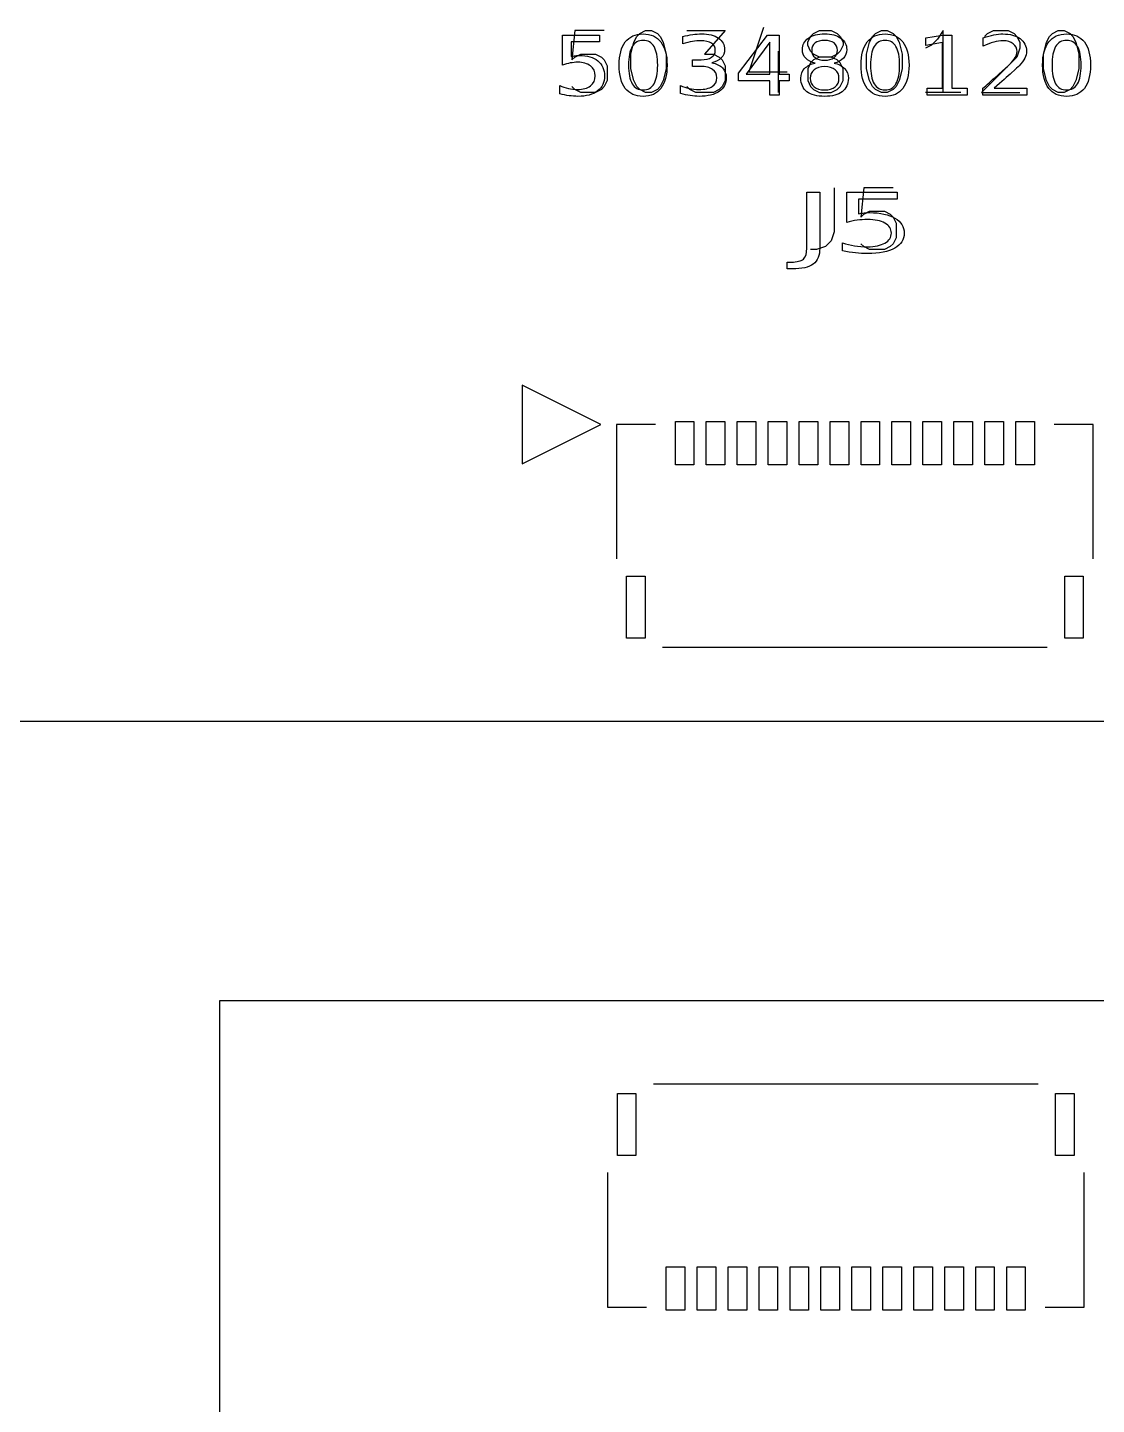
# Model space of a CAD drawing. Header units: millimetres. Extents: x 10 to 287, y 10 to 200.
# Drawn here: x 116.43 to 133.7, y 98.78 to 121.02 of the extents above; entities that cross this region are included whole.
import ezdxf

# ---------------------------------------------------------------- set-up
doc = ezdxf.new("R2010")
doc.units = ezdxf.units.MM
doc.layers.get('0').update_dxf_attribs({"linetype": 'CONTINUOUS'})

msp = doc.modelspace()

# ---------------------------------------------------------------- linework, layer by layer
at = {"color": 7}
for points in [[(128.3238, 121.02), (128.0857, 120.3057), (128.7048, 120.3057)], [(125.07886, 120.410899), (125.07888, 120.899179)], [(125.07888, 120.899179), (125.6737, 120.899179), (125.6737, 120.788505), (125.21764, 120.788505), (125.21764, 120.550229)], [(125.7524, 120.9724), (125.2762, 120.9724), (125.2286, 120.4962), (125.2762, 120.5438), (125.3714, 120.5914), (125.6095, 120.5914), (125.7048, 120.5438), (125.7524, 120.4962), (125.8, 120.401), (125.8, 120.1629), (125.7524, 120.0676), (125.7048, 120.02), (125.6095, 119.9724), (125.3714, 119.9724), (125.2762, 120.02), (125.2286, 120.0676)], [(127.01853, 120.757894), (127.01853, 120.875078)], [(127.0857, 120.9724), (127.7048, 120.9724), (127.3714, 120.5914), (127.5143, 120.5914), (127.6095, 120.5438), (127.6571, 120.4962), (127.7048, 120.401), (127.7048, 120.1629), (127.6571, 120.0676), (127.6095, 120.02), (127.5143, 119.9724), (127.2286, 119.9724), (127.1333, 120.02), (127.0857, 120.0676)], [(129.2286, 120.5438), (129.1333, 120.5914), (129.0857, 120.639), (129.0381, 120.7343), (129.0381, 120.7819), (129.0857, 120.8771), (129.1333, 120.9248), (129.2286, 120.9724), (129.419, 120.9724), (129.5143, 120.9248), (129.5619, 120.8771), (129.6095, 120.7819), (129.6095, 120.7343), (129.5619, 120.639), (129.5143, 120.5914), (129.419, 120.5438), (129.2286, 120.5438), (129.1333, 120.4962), (129.0857, 120.4486), (129.0381, 120.3533), (129.0381, 120.1629), (129.0857, 120.0676), (129.1333, 120.02), (129.2286, 119.9724), (129.419, 119.9724), (129.5143, 120.02), (129.5619, 120.0676), (129.6095, 120.1629), (129.6095, 120.3533), (129.5619, 120.4486), (129.5143, 120.4962), (129.419, 120.5438)], [(131.2286, 119.9724), (131.2286, 120.9724), (131.1333, 120.8295), (131.0381, 120.7343), (130.9429, 120.6867)], [(131.8952, 120.8771), (131.9429, 120.9248), (132.0381, 120.9724), (132.2762, 120.9724), (132.3714, 120.9248), (132.419, 120.8771), (132.4667, 120.7819), (132.4667, 120.6867), (132.419, 120.5438), (131.8476, 119.9724), (132.4667, 119.9724)], [(131.87471, 120.719501), (131.87471, 120.85231)], [(128.5619, 120.639), (128.5619, 119.9724)], [(127.30886, 120.392676), (127.17834, 120.392676), (127.17834, 120.500747), (127.31486, 120.500747)], [(127.49105, 120.451264), (127.4912, 120.45127)], [(125.0316, 119.949974), (125.0316, 120.082132)], [(126.98487, 119.956492), (126.98487, 120.083442)], [(131.5143, 119.9724), (130.9429, 119.9724)], [(132.04952, 120.03787), (132.57834, 120.03787), (132.57834, 119.927196), (131.86725, 119.927196), (131.86725, 120.03787)], [(132.04939, 120.037884), (132.04952, 120.03787)], [(129.02486, 117.454902), (129.02489, 118.359178)], [(129.02489, 118.359178), (129.23296, 118.359178), (129.23296, 117.454904)], [(129.4667, 118.4324), (129.4667, 117.7181), (129.419, 117.5752), (129.3238, 117.48), (129.181, 117.4324), (129.0857, 117.4324)], [(129.66764, 118.359178), (130.48447, 118.359178), (130.48447, 118.248504), (129.8582, 118.248504), (129.8582, 118.010229)], [(129.66765, 117.870889), (129.66764, 118.359178)], [(130.419, 118.4324), (129.9429, 118.4324), (129.8952, 117.9562), (129.9429, 118.0038), (130.0381, 118.0514), (130.2762, 118.0514), (130.3714, 118.0038), (130.419, 117.9562), (130.4667, 117.861), (130.4667, 117.6229), (130.419, 117.5276), (130.3714, 117.48), (130.2762, 117.4324), (130.0381, 117.4324), (129.9429, 117.48), (129.8952, 117.5276)], [(129.60276, 117.409974), (129.60276, 117.542132)], [(128.78798, 117.120272), (128.70868, 117.120272), (128.70868, 117.230946), (128.77358, 117.230946)], [(125.95, 114.6072), (125.95, 112.4344)], [(126.58, 114.6072), (125.95, 114.6072)], [(133.65, 114.6072), (133.02, 114.6072)], [(133.65, 112.4344), (133.65, 114.6072)], [(126.6927, 111.0072), (132.9073, 111.0072)], [(144.5, 109.8072), (108.1266, 109.8072)], [(132.76, 103.9499), (126.5454, 103.9499)], [(125.8027, 102.5227), (125.8027, 100.3499)], [(133.5027, 100.3499), (133.5027, 102.5227)], [(125.8027, 100.3499), (126.4327, 100.3499)], [(132.8728, 100.3499), (133.5027, 100.3499)]]:
    msp.add_lwpolyline(points, dxfattribs=at)
for points in [[(126.419, 120.9724), (126.5143, 120.9724), (126.6095, 120.9248), (126.6571, 120.8771), (126.7048, 120.7819), (126.7524, 120.5914), (126.7524, 120.3533), (126.7048, 120.1629), (126.6571, 120.0676), (126.6095, 120.02), (126.5143, 119.9724), (126.419, 119.9724), (126.3238, 120.02), (126.2762, 120.0676), (126.2286, 120.1629), (126.181, 120.3533), (126.181, 120.5914), (126.2286, 120.7819), (126.2762, 120.8771), (126.3238, 120.9248)], [(126.3788, 120.916753)], [(126.3788, 120.812589)], [(128.38602, 120.899175), (128.57655, 120.899175), (128.57655, 120.265727), (128.73632, 120.265727), (128.73632, 120.156355), (128.57655, 120.156355), (128.57655, 119.927194), (128.42578, 119.927194), (128.42578, 120.156355), (127.92021, 120.156355), (127.92021, 120.283305)], [(130.2286, 120.9724), (130.3238, 120.9724), (130.419, 120.9248), (130.4667, 120.8771), (130.5143, 120.7819), (130.5619, 120.5914), (130.5619, 120.3533), (130.5143, 120.1629), (130.4667, 120.0676), (130.419, 120.02), (130.3238, 119.9724), (130.2286, 119.9724), (130.1333, 120.02), (130.0857, 120.0676), (130.0381, 120.1629), (129.9905, 120.3533), (129.9905, 120.5914), (130.0381, 120.7819), (130.0857, 120.8771), (130.1333, 120.9248)], [(130.28829, 120.916755)], [(130.28829, 120.812591)], [(130.96788, 120.03787), (131.21541, 120.03787), (131.21541, 120.77939), (130.94613, 120.73252), (130.94613, 120.852308), (131.21391, 120.899178), (131.36543, 120.899178), (131.36543, 120.037871), (131.61296, 120.037871), (131.61296, 119.927197), (130.96788, 119.927197)], [(133.0857, 120.9724), (133.181, 120.9724), (133.2762, 120.9248), (133.3238, 120.8771), (133.3714, 120.7819), (133.419, 120.5914), (133.419, 120.3533), (133.3714, 120.1629), (133.3238, 120.0676), (133.2762, 120.02), (133.181, 119.9724), (133.0857, 119.9724), (132.9905, 120.02), (132.9429, 120.0676), (132.8952, 120.1629), (132.8476, 120.3533), (132.8476, 120.5914), (132.8952, 120.7819), (132.9429, 120.8771), (132.9905, 120.9248)], [(133.22043, 120.916755)], [(133.22043, 120.812591)], [(128.42582, 120.784595), (128.04327, 120.265727), (128.42582, 120.265727)], [(129.10388, 120.652438)], [(129.15938, 120.444761)], [(129.3109, 120.388771)], [(124.426, 115.2422), (124.426, 113.9722), (125.696, 114.6072)], [(126.9, 113.9572), (126.9, 114.6572), (127.2, 114.6572), (127.2, 113.9572)], [(126.9, 113.9572), (126.9, 114.6572), (127.2, 114.6572), (127.2, 113.9572)], [(126.9, 113.9572), (126.9, 114.6572), (127.2, 114.6572), (127.2, 113.9572)], [(127.4, 113.9572), (127.4, 114.6572), (127.7, 114.6572), (127.7, 113.9572)], [(127.4, 113.9572), (127.4, 114.6572), (127.7, 114.6572), (127.7, 113.9572)], [(127.4, 113.9572), (127.4, 114.6572), (127.7, 114.6572), (127.7, 113.9572)], [(127.9, 113.9572), (127.9, 114.6572), (128.2, 114.6572), (128.2, 113.9572)], [(127.9, 113.9572), (127.9, 114.6572), (128.2, 114.6572), (128.2, 113.9572)], [(127.9, 113.9572), (127.9, 114.6572), (128.2, 114.6572), (128.2, 113.9572)], [(128.4, 113.9572), (128.4, 114.6572), (128.7, 114.6572), (128.7, 113.9572)], [(128.4, 113.9572), (128.4, 114.6572), (128.7, 114.6572), (128.7, 113.9572)], [(128.4, 113.9572), (128.4, 114.6572), (128.7, 114.6572), (128.7, 113.9572)], [(128.9, 113.9572), (128.9, 114.6572), (129.2, 114.6572), (129.2, 113.9572)], [(128.9, 113.9572), (128.9, 114.6572), (129.2, 114.6572), (129.2, 113.9572)], [(128.9, 113.9572), (128.9, 114.6572), (129.2, 114.6572), (129.2, 113.9572)], [(129.4, 113.9572), (129.4, 114.6572), (129.7, 114.6572), (129.7, 113.9572)], [(129.4, 113.9572), (129.4, 114.6572), (129.7, 114.6572), (129.7, 113.9572)], [(129.4, 113.9572), (129.4, 114.6572), (129.7, 114.6572), (129.7, 113.9572)], [(129.9, 113.9572), (129.9, 114.6572), (130.2, 114.6572), (130.2, 113.9572)], [(129.9, 113.9572), (129.9, 114.6572), (130.2, 114.6572), (130.2, 113.9572)], [(129.9, 113.9572), (129.9, 114.6572), (130.2, 114.6572), (130.2, 113.9572)], [(130.4, 113.9572), (130.4, 114.6572), (130.7, 114.6572), (130.7, 113.9572)], [(130.4, 113.9572), (130.4, 114.6572), (130.7, 114.6572), (130.7, 113.9572)], [(130.4, 113.9572), (130.4, 114.6572), (130.7, 114.6572), (130.7, 113.9572)], [(130.9, 113.9572), (130.9, 114.6572), (131.2, 114.6572), (131.2, 113.9572)], [(130.9, 113.9572), (130.9, 114.6572), (131.2, 114.6572), (131.2, 113.9572)], [(130.9, 113.9572), (130.9, 114.6572), (131.2, 114.6572), (131.2, 113.9572)], [(131.4, 113.9572), (131.4, 114.6572), (131.7, 114.6572), (131.7, 113.9572)], [(131.4, 113.9572), (131.4, 114.6572), (131.7, 114.6572), (131.7, 113.9572)], [(131.4, 113.9572), (131.4, 114.6572), (131.7, 114.6572), (131.7, 113.9572)], [(131.9, 113.9572), (131.9, 114.6572), (132.2, 114.6572), (132.2, 113.9572)], [(131.9, 113.9572), (131.9, 114.6572), (132.2, 114.6572), (132.2, 113.9572)], [(131.9, 113.9572), (131.9, 114.6572), (132.2, 114.6572), (132.2, 113.9572)], [(132.4, 113.9572), (132.4, 114.6572), (132.7, 114.6572), (132.7, 113.9572)], [(132.4, 113.9572), (132.4, 114.6572), (132.7, 114.6572), (132.7, 113.9572)], [(132.4, 113.9572), (132.4, 114.6572), (132.7, 114.6572), (132.7, 113.9572)], [(126.11, 111.1572), (126.11, 112.1572), (126.41, 112.1572), (126.41, 111.1572)], [(126.11, 111.1572), (126.11, 112.1572), (126.41, 112.1572), (126.41, 111.1572)], [(126.11, 111.1572), (126.11, 112.1572), (126.41, 112.1572), (126.41, 111.1572)], [(133.19, 111.1572), (133.19, 112.1572), (133.49, 112.1572), (133.49, 111.1572)], [(133.19, 111.1572), (133.19, 112.1572), (133.49, 112.1572), (133.49, 111.1572)], [(133.19, 111.1572), (133.19, 112.1572), (133.49, 112.1572), (133.49, 111.1572)], [(126.2627, 103.7999), (126.2627, 102.7999), (125.9627, 102.7999), (125.9627, 103.7999)], [(126.2627, 103.7999), (126.2627, 102.7999), (125.9627, 102.7999), (125.9627, 103.7999)], [(126.2627, 103.7999), (126.2627, 102.7999), (125.9627, 102.7999), (125.9627, 103.7999)], [(133.3427, 103.7999), (133.3427, 102.7999), (133.0427, 102.7999), (133.0427, 103.7999)], [(133.3427, 103.7999), (133.3427, 102.7999), (133.0427, 102.7999), (133.0427, 103.7999)], [(133.3427, 103.7999), (133.3427, 102.7999), (133.0427, 102.7999), (133.0427, 103.7999)], [(127.0527, 100.9999), (127.0527, 100.2999), (126.7527, 100.2999), (126.7527, 100.9999)], [(127.0527, 100.9999), (127.0527, 100.2999), (126.7527, 100.2999), (126.7527, 100.9999)], [(127.0527, 100.9999), (127.0527, 100.2999), (126.7527, 100.2999), (126.7527, 100.9999)], [(127.5527, 100.9999), (127.5527, 100.2999), (127.2527, 100.2999), (127.2527, 100.9999)], [(127.5527, 100.9999), (127.5527, 100.2999), (127.2527, 100.2999), (127.2527, 100.9999)], [(127.5527, 100.9999), (127.5527, 100.2999), (127.2527, 100.2999), (127.2527, 100.9999)], [(128.0527, 100.9999), (128.0527, 100.2999), (127.7527, 100.2999), (127.7527, 100.9999)], [(128.0527, 100.9999), (128.0527, 100.2999), (127.7527, 100.2999), (127.7527, 100.9999)], [(128.0527, 100.9999), (128.0527, 100.2999), (127.7527, 100.2999), (127.7527, 100.9999)], [(128.5527, 100.9999), (128.5527, 100.2999), (128.2527, 100.2999), (128.2527, 100.9999)], [(128.5527, 100.9999), (128.5527, 100.2999), (128.2527, 100.2999), (128.2527, 100.9999)], [(128.5527, 100.9999), (128.5527, 100.2999), (128.2527, 100.2999), (128.2527, 100.9999)], [(129.0527, 100.9999), (129.0527, 100.2999), (128.7527, 100.2999), (128.7527, 100.9999)], [(129.0527, 100.9999), (129.0527, 100.2999), (128.7527, 100.2999), (128.7527, 100.9999)], [(129.0527, 100.9999), (129.0527, 100.2999), (128.7527, 100.2999), (128.7527, 100.9999)], [(129.5527, 100.9999), (129.5527, 100.2999), (129.2527, 100.2999), (129.2527, 100.9999)], [(129.5527, 100.9999), (129.5527, 100.2999), (129.2527, 100.2999), (129.2527, 100.9999)], [(129.5527, 100.9999), (129.5527, 100.2999), (129.2527, 100.2999), (129.2527, 100.9999)], [(130.0527, 100.9999), (130.0527, 100.2999), (129.7527, 100.2999), (129.7527, 100.9999)], [(130.0527, 100.9999), (130.0527, 100.2999), (129.7527, 100.2999), (129.7527, 100.9999)], [(130.0527, 100.9999), (130.0527, 100.2999), (129.7527, 100.2999), (129.7527, 100.9999)], [(130.5527, 100.9999), (130.5527, 100.2999), (130.2527, 100.2999), (130.2527, 100.9999)], [(130.5527, 100.9999), (130.5527, 100.2999), (130.2527, 100.2999), (130.2527, 100.9999)], [(130.5527, 100.9999), (130.5527, 100.2999), (130.2527, 100.2999), (130.2527, 100.9999)], [(131.0527, 100.9999), (131.0527, 100.2999), (130.7527, 100.2999), (130.7527, 100.9999)], [(131.0527, 100.9999), (131.0527, 100.2999), (130.7527, 100.2999), (130.7527, 100.9999)], [(131.0527, 100.9999), (131.0527, 100.2999), (130.7527, 100.2999), (130.7527, 100.9999)], [(131.5527, 100.9999), (131.5527, 100.2999), (131.2527, 100.2999), (131.2527, 100.9999)], [(131.5527, 100.9999), (131.5527, 100.2999), (131.2527, 100.2999), (131.2527, 100.9999)], [(131.5527, 100.9999), (131.5527, 100.2999), (131.2527, 100.2999), (131.2527, 100.9999)], [(132.0527, 100.9999), (132.0527, 100.2999), (131.7527, 100.2999), (131.7527, 100.9999)], [(132.0527, 100.9999), (132.0527, 100.2999), (131.7527, 100.2999), (131.7527, 100.9999)], [(132.0527, 100.9999), (132.0527, 100.2999), (131.7527, 100.2999), (131.7527, 100.9999)], [(132.5527, 100.9999), (132.5527, 100.2999), (132.2527, 100.2999), (132.2527, 100.9999)], [(132.5527, 100.9999), (132.5527, 100.2999), (132.2527, 100.2999), (132.2527, 100.9999)], [(132.5527, 100.9999), (132.5527, 100.2999), (132.2527, 100.2999), (132.2527, 100.9999)]]:
    msp.add_lwpolyline(points, close=True, dxfattribs=at)
at = {"color": 2}
msp.add_lwpolyline([(119.5427, 105.2999), (139.8427, 105.2999), (139.8427, 67.8999), (119.5427, 67.8999)], close=True, dxfattribs=at)
at = {"color": 7}
for points in [[(125.99176, 120.412208), (125.99176, 120.576267), (126.02476, 120.701264), (126.09076, 120.787199)], [(126.09076, 120.787199), (126.157293, 120.873568), (126.253307, 120.916753), (126.3788, 120.916753)], [(126.3788, 120.812589), (126.300787, 120.812589), (126.242027, 120.77917), (126.20252, 120.712331)], [(126.3788, 120.916753), (126.504313, 120.916753), (126.600077, 120.873568), (126.66609, 120.787199)], [(126.55507, 120.712331), (126.51607, 120.77917), (126.457313, 120.812589), (126.3788, 120.812589)], [(126.66609, 120.787199), (126.732623, 120.701264), (126.76589, 120.576267), (126.76589, 120.412208)], [(127.01853, 120.875078), (127.076063, 120.888965), (127.12982, 120.899381), (127.1798, 120.906328)], [(127.1753, 120.794354), (127.127767, 120.786541), (127.07551, 120.774387), (127.01853, 120.757894)], [(127.30882, 120.806074), (127.267287, 120.806074), (127.22278, 120.802167), (127.1753, 120.794354)], [(127.1798, 120.906328), (127.230333, 120.913275), (127.27784, 120.916748), (127.32232, 120.916748)], [(127.48359, 120.765714), (127.443123, 120.792621), (127.384867, 120.806074), (127.30882, 120.806074)], [(127.32232, 120.916748), (127.43734, 120.916748), (127.528353, 120.893961), (127.59536, 120.848388)], [(127.59536, 120.848388), (127.662367, 120.803248), (127.69587, 120.742052), (127.69587, 120.664799)], [(128.95311, 120.664804), (128.95311, 120.742493), (128.984877, 120.803906), (129.04841, 120.849044)], [(129.04841, 120.849044), (129.11241, 120.894184), (129.199923, 120.916754), (129.31095, 120.916754)], [(129.3109, 120.812594), (129.245367, 120.812594), (129.19436, 120.798487), (129.15788, 120.770274)], [(129.46317, 120.770274), (129.426637, 120.798487), (129.37588, 120.812594), (129.3109, 120.812594)], [(129.31095, 120.916754), (129.422463, 120.916754), (129.509973, 120.894184), (129.57348, 120.849044)], [(129.57348, 120.849044), (129.637013, 120.803904), (129.66878, 120.742491), (129.66878, 120.664804)], [(129.90125, 120.41221), (129.90125, 120.576269), (129.93425, 120.701266), (130.00025, 120.787201)], [(130.00025, 120.787201), (130.066783, 120.87357), (130.162797, 120.916755), (130.28829, 120.916755)], [(130.28829, 120.812591), (130.210277, 120.812591), (130.151517, 120.779172), (130.11201, 120.712333)], [(130.28829, 120.916755), (130.413803, 120.916755), (130.509567, 120.87357), (130.57558, 120.787201)], [(130.46456, 120.712333), (130.42556, 120.779172), (130.366803, 120.812591), (130.28829, 120.812591)], [(130.57558, 120.787201), (130.642113, 120.701266), (130.67538, 120.576269), (130.67538, 120.41221)], [(131.87471, 120.85231), (131.93571, 120.873577), (131.992717, 120.889637), (132.04573, 120.90049)], [(132.19425, 120.806081), (132.146717, 120.806081), (132.09646, 120.798921), (132.04348, 120.784601)], [(132.04573, 120.90049), (132.09873, 120.911343), (132.147237, 120.91677), (132.19125, 120.91677)], [(132.19125, 120.91677), (132.307263, 120.91677), (132.399777, 120.891597), (132.46879, 120.84125)], [(132.35702, 120.757251), (132.315487, 120.789804), (132.26123, 120.806081), (132.19425, 120.806081)], [(132.46879, 120.84125), (132.537797, 120.790903), (132.5723, 120.723631), (132.5723, 120.639432)], [(132.83339, 120.41221), (132.83339, 120.576269), (132.86639, 120.701266), (132.93239, 120.787201)], [(132.93239, 120.787201), (132.998923, 120.87357), (133.094937, 120.916755), (133.22043, 120.916755)], [(133.22043, 120.812591), (133.142417, 120.812591), (133.083657, 120.779172), (133.04415, 120.712333)], [(133.22043, 120.916755), (133.345943, 120.916755), (133.441707, 120.87357), (133.50772, 120.787201)], [(133.3967, 120.712333), (133.3577, 120.779172), (133.298943, 120.812591), (133.22043, 120.812591)], [(133.50772, 120.787201), (133.574253, 120.701266), (133.60752, 120.576269), (133.60752, 120.41221)], [(125.21764, 120.550229), (125.23964, 120.556762), (125.26164, 120.561536), (125.28364, 120.564549)], [(125.28364, 120.564549), (125.30564, 120.568016), (125.32764, 120.569749), (125.34964, 120.569749)], [(125.34964, 120.569749), (125.47466, 120.569749), (125.573673, 120.540019), (125.64668, 120.480559)], [(126.20252, 120.712331), (126.16352, 120.645924), (126.14402, 120.545883), (126.14402, 120.412208)], [(126.61437, 120.412208), (126.61437, 120.545885), (126.594603, 120.645926), (126.55507, 120.712331)], [(127.54509, 120.651133), (127.54509, 120.701046), (127.52459, 120.73924), (127.48359, 120.765714)], [(127.48589, 120.539157), (127.525357, 120.565197), (127.54509, 120.602522), (127.54509, 120.651133)], [(127.69587, 120.664799), (127.69587, 120.610979), (127.678103, 120.565407), (127.64257, 120.528084)], [(129.00711, 120.523531), (128.97111, 120.562158), (128.95311, 120.609249), (128.95311, 120.664804)], [(129.15788, 120.770274), (129.12188, 120.742061), (129.10388, 120.702782), (129.10388, 120.652438)], [(129.10388, 120.652438), (129.10388, 120.602091), (129.12188, 120.562813), (129.15788, 120.534603)], [(129.51867, 120.652438), (129.51867, 120.702785), (129.50017, 120.742063), (129.46317, 120.770274)], [(129.46317, 120.534603), (129.50017, 120.562816), (129.51867, 120.602095), (129.51867, 120.652438)], [(129.66878, 120.664804), (129.66878, 120.609251), (129.650513, 120.56216), (129.61398, 120.523531)], [(130.11201, 120.712333), (130.07301, 120.645926), (130.05351, 120.545885), (130.05351, 120.41221)], [(130.52386, 120.41221), (130.52386, 120.545887), (130.504093, 120.645928), (130.46456, 120.712333)], [(132.04348, 120.784601), (131.990947, 120.770281), (131.93469, 120.748581), (131.87471, 120.719501)], [(132.42002, 120.630952), (132.42002, 120.682599), (132.39902, 120.724698), (132.35702, 120.757251)], [(132.39082, 120.533952), (132.410287, 120.566939), (132.42002, 120.599272), (132.42002, 120.630952)], [(132.5723, 120.639432), (132.5723, 120.599505), (132.563533, 120.561529), (132.546, 120.525502)], [(133.04415, 120.712333), (133.00515, 120.645926), (132.98565, 120.545885), (132.98565, 120.41221)], [(133.456, 120.41221), (133.456, 120.545887), (133.436233, 120.645928), (133.3967, 120.712333)], [(125.20187, 120.447359), (125.16187, 120.439546), (125.120867, 120.427392), (125.07886, 120.410899)], [(125.32339, 120.459079), (125.282857, 120.459079), (125.24235, 120.455172), (125.20187, 120.447359)], [(125.52891, 120.399839), (125.478377, 120.439332), (125.40987, 120.459079), (125.32339, 120.459079)], [(125.60471, 120.239035), (125.60471, 120.306742), (125.579443, 120.360343), (125.52891, 120.399839)], [(125.64668, 120.480559), (125.719693, 120.421099), (125.7562, 120.340589), (125.7562, 120.239028)], [(126.09076, 120.037217), (126.02476, 120.123587), (125.99176, 120.248584), (125.99176, 120.412208)], [(126.14402, 120.412208), (126.14402, 120.278965), (126.16352, 120.178924), (126.20252, 120.112085)], [(126.55507, 120.112085), (126.594603, 120.178924), (126.61437, 120.278965), (126.61437, 120.412208)], [(126.76589, 120.412208), (126.76589, 120.248584), (126.732623, 120.123587), (126.66609, 120.037217)], [(127.50164, 120.343846), (127.45564, 120.376399), (127.39138, 120.392676), (127.30886, 120.392676)], [(127.31486, 120.500747), (127.389373, 120.500747), (127.446383, 120.51355), (127.48589, 120.539157)], [(127.64257, 120.528084), (127.607037, 120.491191), (127.55653, 120.465584), (127.49105, 120.451264)], [(127.4912, 120.45127), (127.563707, 120.437817), (127.620213, 120.409823), (127.66072, 120.36729)], [(127.57144, 120.209735), (127.57144, 120.267028), (127.548173, 120.311732), (127.50164, 120.343846)], [(127.66072, 120.36729), (127.70172, 120.324757), (127.72222, 120.272241), (127.72222, 120.209742)], [(128.92685, 120.200623), (128.92685, 120.26269), (128.94735, 120.315206), (128.98835, 120.358171)], [(128.98835, 120.358171), (129.02935, 120.401138), (129.08636, 120.430001), (129.15938, 120.444761)], [(129.15938, 120.444761), (129.09438, 120.458648), (129.043623, 120.484904), (129.00711, 120.523531)], [(129.3109, 120.388771), (129.238887, 120.388771), (129.18213, 120.372061), (129.14063, 120.338641)], [(129.15788, 120.534603), (129.194413, 120.50639), (129.24542, 120.492283), (129.3109, 120.492283)], [(129.3109, 120.492283), (129.3759, 120.492283), (129.426657, 120.50639), (129.46317, 120.534603)], [(129.48117, 120.338641), (129.44017, 120.372061), (129.383413, 120.388771), (129.3109, 120.388771)], [(129.61398, 120.523531), (129.57798, 120.484904), (129.527723, 120.458648), (129.46321, 120.444761)], [(129.46321, 120.444761), (129.536217, 120.430008), (129.592973, 120.401144), (129.63348, 120.358171)], [(129.63348, 120.358171), (129.67448, 120.315204), (129.69498, 120.262688), (129.69498, 120.200623)], [(130.00025, 120.037219), (129.93425, 120.123589), (129.90125, 120.248586), (129.90125, 120.41221)], [(130.05351, 120.41221), (130.05351, 120.278967), (130.07301, 120.178926), (130.11201, 120.112087)], [(130.46456, 120.112087), (130.504093, 120.178926), (130.52386, 120.278967), (130.52386, 120.41221)], [(130.67538, 120.41221), (130.67538, 120.248586), (130.642113, 120.123589), (130.57558, 120.037219)], [(132.10203, 120.245548), (132.201543, 120.332785), (132.26405, 120.38899), (132.28955, 120.414163)], [(132.28955, 120.414163), (132.338083, 120.46147), (132.37184, 120.501399), (132.39082, 120.533952)], [(132.4522, 120.399204), (132.439667, 120.386617), (132.39991, 120.35016), (132.33293, 120.289831)], [(132.546, 120.525502), (132.529, 120.489915), (132.497733, 120.447816), (132.4522, 120.399204)], [(132.93239, 120.037219), (132.86639, 120.123589), (132.83339, 120.248586), (132.83339, 120.41221)], [(132.98565, 120.41221), (132.98565, 120.278967), (133.00515, 120.178926), (133.04415, 120.112087)], [(133.3967, 120.112087), (133.436233, 120.178926), (133.456, 120.278967), (133.456, 120.41221)], [(133.60752, 120.41221), (133.60752, 120.248586), (133.574253, 120.123589), (133.50772, 120.037219)], [(125.52891, 120.078232), (125.579443, 120.117725), (125.60471, 120.171326), (125.60471, 120.239035)], [(125.7562, 120.239028), (125.7562, 120.13443), (125.718693, 120.053052), (125.64368, 119.994894)], [(127.49644, 120.067812), (127.54644, 120.100365), (127.57144, 120.147673), (127.57144, 120.209735)], [(127.72222, 120.209742), (127.72222, 120.113825), (127.684213, 120.039608), (127.6082, 119.987092)], [(129.02585, 119.983831), (128.95985, 120.034178), (128.92685, 120.106442), (128.92685, 120.200623)], [(129.14063, 120.338641), (129.09963, 120.305221), (129.07913, 120.259215), (129.07913, 120.200624)], [(129.07913, 120.200624), (129.07913, 120.142031), (129.09963, 120.096025), (129.14063, 120.062606)], [(129.54347, 120.200624), (129.54347, 120.259217), (129.522703, 120.305223), (129.48117, 120.338641)], [(129.48117, 120.062606), (129.522703, 120.096459), (129.54347, 120.142465), (129.54347, 120.200624)], [(129.69498, 120.200623), (129.69498, 120.106441), (129.661713, 120.034177), (129.59518, 119.983831)], [(131.86725, 120.03787), (131.924783, 120.089517), (132.003043, 120.158743), (132.10203, 120.245548)], [(132.33293, 120.289831), (132.265923, 120.229938), (132.17141, 120.145955), (132.04939, 120.037884)], [(125.0316, 120.082132), (125.0766, 120.060865), (125.123107, 120.045025), (125.17112, 120.034612)], [(125.18237, 119.918724), (125.133837, 119.925671), (125.08358, 119.936087), (125.0316, 119.949974)], [(125.17112, 120.034612), (125.21912, 120.024199), (125.269877, 120.018992), (125.32339, 120.018992)], [(125.32639, 119.908304), (125.27939, 119.908304), (125.231383, 119.911777), (125.18237, 119.918724)], [(125.32339, 120.018992), (125.409897, 120.018992), (125.478403, 120.038739), (125.52891, 120.078232)], [(125.64368, 119.994894), (125.568673, 119.937167), (125.46291, 119.908304), (125.32639, 119.908304)], [(126.3788, 119.908314), (126.25328, 119.908314), (126.157267, 119.951282), (126.09076, 120.037217)], [(126.20252, 120.112085), (126.242053, 120.045678), (126.300813, 120.012475), (126.3788, 120.012475)], [(126.3788, 120.012475), (126.457307, 120.012475), (126.516063, 120.045678), (126.55507, 120.112085)], [(126.66609, 120.037217), (126.60009, 119.951282), (126.504327, 119.908314), (126.3788, 119.908314)], [(126.98487, 120.083442), (127.02687, 120.062175), (127.072877, 120.046115), (127.12289, 120.035262)], [(127.13864, 119.920682), (127.089107, 119.928495), (127.03785, 119.940432), (126.98487, 119.956492)], [(127.12289, 120.035262), (127.17289, 120.024409), (127.225147, 120.018982), (127.27966, 120.018982)], [(127.28416, 119.908312), (127.23716, 119.908312), (127.188653, 119.912435), (127.13864, 119.920682)], [(127.27966, 120.018982), (127.374673, 120.018982), (127.446933, 120.035259), (127.49644, 120.067812)], [(127.6082, 119.987092), (127.532193, 119.934572), (127.42418, 119.908312), (127.28416, 119.908312)], [(129.31089, 119.908311), (129.18737, 119.908311), (129.092357, 119.933484), (129.02585, 119.983831)], [(129.14063, 120.062606), (129.182163, 120.029186), (129.23892, 120.012476), (129.3109, 120.012476)], [(129.59518, 119.983831), (129.52918, 119.933484), (129.434417, 119.908311), (129.31089, 119.908311)], [(129.3109, 120.012476), (129.382907, 120.012476), (129.439663, 120.029186), (129.48117, 120.062606)], [(130.28829, 119.908316), (130.16277, 119.908316), (130.066757, 119.951284), (130.00025, 120.037219)], [(130.11201, 120.112087), (130.151543, 120.04568), (130.210303, 120.012477), (130.28829, 120.012477)], [(130.28829, 120.012477), (130.366797, 120.012477), (130.425553, 120.04568), (130.46456, 120.112087)], [(130.57558, 120.037219), (130.50958, 119.951284), (130.413817, 119.908316), (130.28829, 119.908316)], [(133.22043, 119.908316), (133.09491, 119.908316), (132.998897, 119.951284), (132.93239, 120.037219)], [(133.04415, 120.112087), (133.083683, 120.04568), (133.142443, 120.012477), (133.22043, 120.012477)], [(133.22043, 120.012477), (133.298937, 120.012477), (133.357693, 120.04568), (133.3967, 120.112087)], [(133.50772, 120.037219), (133.44172, 119.951284), (133.345957, 119.908316), (133.22043, 119.908316)], [(129.83658, 117.907349), (129.781647, 117.899536), (129.725337, 117.887382), (129.66765, 117.870889)], [(130.00345, 117.919069), (129.94785, 117.919069), (129.892227, 117.915162), (129.83658, 117.907349)], [(129.8582, 118.010229), (129.8884, 118.016762), (129.9186, 118.021536), (129.9488, 118.024549)], [(129.9488, 118.024549), (129.979, 118.028016), (130.009233, 118.029749), (130.0395, 118.029749)], [(130.28568, 117.859829), (130.216327, 117.899322), (130.12225, 117.919069), (130.00345, 117.919069)], [(130.0395, 118.029749), (130.211173, 118.029749), (130.34714, 118.000019), (130.4474, 117.940559)], [(130.4474, 117.940559), (130.547653, 117.881099), (130.59778, 117.800589), (130.59778, 117.699028)], [(130.38972, 117.699025), (130.38972, 117.766732), (130.35504, 117.820333), (130.28568, 117.859829)], [(130.28568, 117.538222), (130.35504, 117.577715), (130.38972, 117.631316), (130.38972, 117.699025)], [(130.59778, 117.699028), (130.59778, 117.59443), (130.54628, 117.513052), (130.44328, 117.454894)], [(128.96826, 117.279776), (129.005993, 117.312329), (129.02486, 117.370705), (129.02486, 117.454902)], [(129.23296, 117.454904), (129.23296, 117.337719), (129.197597, 117.252652), (129.12687, 117.199702)], [(129.60276, 117.542132), (129.66456, 117.520865), (129.728423, 117.505022), (129.79435, 117.494602)], [(129.79435, 117.494602), (129.860283, 117.484189), (129.929983, 117.478982), (130.00345, 117.478982)], [(130.00345, 117.478982), (130.12225, 117.478982), (130.216327, 117.498729), (130.28568, 117.538222)], [(130.44328, 117.454894), (130.340273, 117.397167), (130.195037, 117.368304), (130.00757, 117.368304)], [(128.77358, 117.230946), (128.8656, 117.230946), (128.930493, 117.247223), (128.96826, 117.279776)], [(129.8098, 117.378724), (129.7432, 117.385671), (129.674187, 117.396087), (129.60276, 117.409974)], [(130.00757, 117.368304), (129.943037, 117.368304), (129.877113, 117.371777), (129.8098, 117.378724)], [(129.12687, 117.199702), (129.056823, 117.146749), (128.94386, 117.120272), (128.78798, 117.120272)]]:
    msp.add_open_spline(points, degree=3, dxfattribs=at)

doc.saveas('drawing.dxf')
